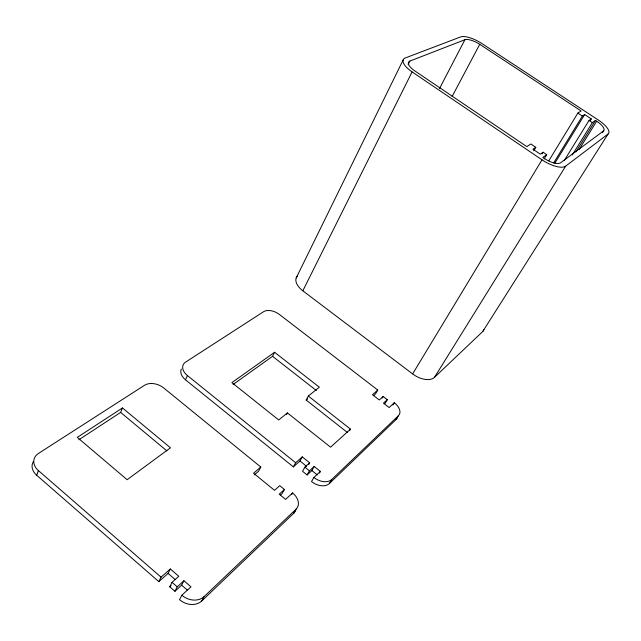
<?xml version="1.0" encoding="UTF-8"?>
<svg xmlns="http://www.w3.org/2000/svg" width="641" height="641" viewBox="0 0 641 641"><rect width="100%" height="100%" fill="white"/><g stroke="black" fill="none" stroke-linecap="round" stroke-linejoin="round"><path stroke-width="0.96" d="M295.741 509.867A14.479 10.4 30.6 0 1 293.658 513.345L201.739 600.97A16.305 13.221 28 0 1 179.528 599.664L181.852 595.241L190.962 586.819L183.935 580.746L181.635 585.169L174.937 591.274L169.761 586.771L172.036 582.332L178.775 576.283L170.33 568.984L168.086 573.431L158.808 581.619L36.689 475.261L38.412 470.582A16.057 11.907 14.2 0 1 38.46 453.451L144.594 385.249A14.102 9.583 21.1 0 1 163.655 387.909L260.799 467.041L258.555 471.247L254.221 474.949M78.867 439.774L120.62 412.395L122.455 407.948L170.474 447.803L127.126 479.716L77.297 437.386L122.455 407.948M308.762 464.477L309.691 462.842L302.272 456.889L299.972 460.991L293.354 466.88L185.489 379.809L187.396 375.546A13.437 8.782 23 0 1 185.553 362.141L263.619 311.678A12.131 7.227 25.7 0 1 279.388 314.451L377.765 390.04L375.506 393.895L373.519 395.657M296.182 277.978L403.117 60.03M408.133 64.653L409.903 61.071L464.893 39.726A12.411 4.231 27.8 0 1 479.748 44.317L581.091 110.965L577.853 113.096L548.784 160.843M302.832 290.798L412.099 71.896A19.518 7.323 27.1 0 1 405.28 57.962L460.631 36.914A17.732 6.049 27.8 0 1 481.808 43.476L598.357 120.059A18.397 6.386 30.2 0 1 608.021 134.057L482.721 331.525L434.438 377.405A17.668 10.112 31.6 0 1 412.628 373.911L302.832 290.798A17.091 9.575 26.6 0 1 297.568 275.886M158.808 581.619L161.043 577.156L170.33 568.984M233.108 384.488L272.561 356.308L274.58 352.278L319.338 387.18L308.337 396.058L306.174 400.072L347.39 432.475M174.937 591.274L177.228 586.844L183.935 580.746M439.502 88.562L464.893 39.726M452.105 96.503L479.748 44.317M286.559 414.567L287.432 412.932L330.588 447.186L350.483 429.117L308.337 396.058M201.739 600.97L204.126 596.587L296.062 509.186A14.527 10.376 30.6 0 0 292.6 492.945L285.614 499.403L279.22 494.179L284.404 489.476L279.732 485.67L274.532 490.341L253.564 473.194L260.799 467.041M293.354 466.88L295.653 462.754L302.272 456.889M284.404 489.476L282.064 493.65L280.582 494.996M309.691 462.842L304.892 467.177L302.56 471.287L307.103 474.949L311.879 470.566L314.226 466.48L320.388 471.423L319.442 473.058M291.655 494.612L292.6 492.945M307.103 474.949L309.443 470.847L314.226 466.48M320.388 471.423L313.906 477.457L311.534 481.559A13.838 9.463 31.3 0 0 329.378 483.522L396.114 419.486L398.47 415.648A12.548 7.676 31.8 0 0 394.287 402.732L389.111 407.54L383.454 403.181L387.284 399.68L383.142 396.491L379.296 399.976L372.477 394.72L377.765 390.04M293.658 513.345L296.062 509.186M349.561 430.712L350.483 429.117M329.378 483.522L331.782 479.452L398.47 415.648M382.228 398.037L383.142 396.491M533.761 150.739L535.804 147.31L530.86 143.969L526.822 146.621L414.711 70.831A13.661 5.12 27.1 0 1 409.903 61.071M384.985 403.526L387.284 399.68M542.046 153.928L543.079 152.213L546.733 154.681L544.137 158.96M392.901 405.032L394.287 402.732M412.628 373.911L542.022 159.833A20.264 7.796 30.1 0 0 565.683 166.123L608.021 134.057M553.664 162.934L582.373 116.077L584.672 114.531L591.282 118.889L590.233 120.588M554.858 163.126L584.672 114.531M564.296 160.45L589.023 120.452L591.282 118.889M572.285 154.97L592.348 122.647L595.497 120.444L596.699 121.229A12.876 4.471 30.2 0 1 603.437 131.028L602.372 132.727M434.438 377.405L565.683 166.123M575.938 151.885L595.497 120.444M579.232 149.273L596.699 121.229M169.761 586.771L171.107 585.562M306.174 400.072L307.64 398.886M287.432 412.932L278.715 419.959L231.898 382.621L274.58 352.278M603.437 131.028L560.667 162.742A14.182 5.457 30.1 0 1 544.145 158.335L542.807 157.43L546.733 154.681M543.079 152.213L540.267 154.161L532.951 149.217L535.804 147.31M577.853 113.096L582.373 116.077M589.023 120.452L592.348 122.647M412.099 71.896L542.022 159.833M272.561 356.308L316.39 390.553M299.972 460.991L306.63 466.344M311.879 470.566L317.255 474.893M304.892 467.177L309.443 470.847M187.396 375.546L295.653 462.754M120.62 412.395L166.94 450.919M168.086 573.431L175.097 579.496M181.635 585.169L187.236 590.016M172.036 582.332L177.228 586.844M38.412 470.582L161.043 577.156M36.689 475.261A16.001 11.923 14 0 1 33.3 461.64M204.126 596.587A16.362 13.213 28 0 1 181.852 595.241M185.489 379.809A13.397 8.806 22.9 0 1 181.315 369.032M397.532 416.834A12.516 7.7 31.8 0 1 396.114 419.486M331.782 479.452A13.878 9.439 31.3 0 1 313.906 477.457M483.915 329.65A16.233 8.485 31.7 0 1 482.721 331.525"/></g></svg>
